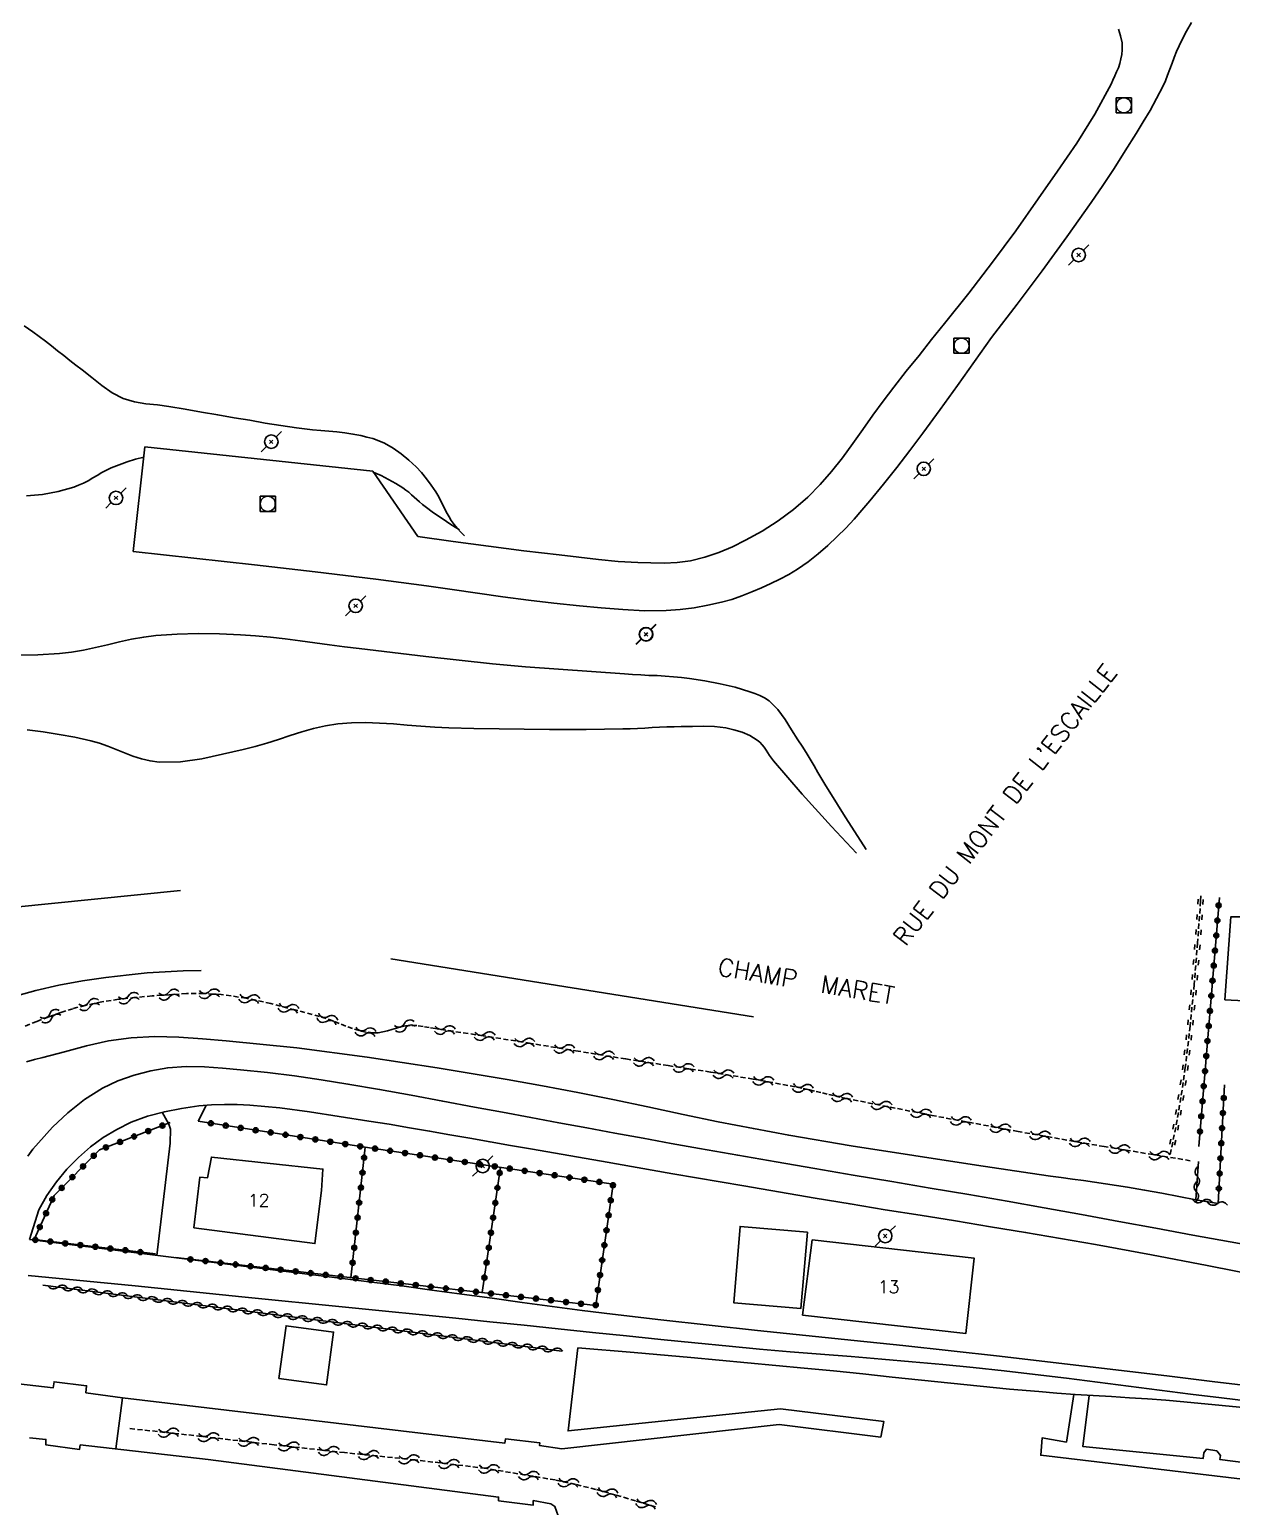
# Model space of a CAD drawing. Header units: millimetres. Extents: x 140000 to 141000, y 143000 to 144000.
# Drawn here: x 140325 to 140444.3, y 143385.6 to 143532.1 of the extents above; entities that cross this region are included whole.
import ezdxf
from ezdxf.enums import TextEntityAlignment as Align

# ---------------------------------------------------------------- set-up
doc = ezdxf.new("R2010")
doc.units = ezdxf.units.MM
doc.linetypes.add('DASHED', pattern=[0.75, 0.5, -0.25])
doc.layers.get('0').update_dxf_attribs({"linetype": 'CONTINUOUS'})
for name, color, linetype in [('W0008', 7, 'CONTINUOUS'), ('W0017', 7, 'CONTINUOUS'), ('W0101', 7, 'CONTINUOUS'), ('W0104', 1, 'CONTINUOUS'), ('W0211', 2, 'CONTINUOUS'), ('W0214', 2, 'CONTINUOUS'), ('W0220', 5, 'DASHED'), ('W0300', 7, 'CONTINUOUS'), ('W0310', 3, 'CONTINUOUS'), ('W0323', 7, 'CONTINUOUS'), ('W0420', 7, 'CONTINUOUS'), ('W0473', 7, 'CONTINUOUS'), ('W0500', 5, 'DASHED'), ('W0501', 5, 'DASHED'), ('W0510', 5, 'CONTINUOUS'), ('W0511', 5, 'CONTINUOUS'), ('W0989', 7, 'CONTINUOUS'), ('W0991', 7, 'CONTINUOUS')]:
    doc.layers.add(name, color=color, linetype=linetype)
doc.styles.get("Standard").update_dxf_attribs({"font": 'romans.shx', "width": 0.85})

# ---------------------------------------------------------------- blocks, each defined once
blk = doc.blocks.new('T473')
for p, q in [((-0.166667, 0.166667), (0.166667, -0.166667)), ((-0.166667, -0.166667), (0.166667, 0.166667)), ((0.500001, 0.500001), (1.000002, 1.000002)), ((-1.000002, -1.000002), (-0.500001, -0.500001))]:
    blk.add_line(p, q)
blk.add_ellipse((0, 0), major_axis=(0.471405, 0.471405), ratio=1, start_param=5.4977871438, end_param=11.780972451)
blk = doc.blocks.new('T420')
for p, q in [((0.75, 0.75), (-0.75, 0.75)), ((-0.75, 0.75), (-0.75, -0.75)), ((0.75, 0.75), (0.75, -0.75)), ((0.75, -0.75), (-0.75, -0.75))]:
    blk.add_line(p, q)
blk.add_ellipse((0, 0), major_axis=(-0.53, 0.53), ratio=1, start_param=3.926991, end_param=10.210176)
blk = doc.blocks.new('t323o')
at = {"color": 0, "linetype": 'Continuous'}
for radius in [0.25, 0.15]:
    blk.add_circle((0, 0), radius, dxfattribs=at)
blk = doc.blocks.new('t220o')
at = {"color": 0, "linetype": 'Continuous'}
for p, q in [((-0.25, 0.25), (0.25, 0.25)), ((-0.25, -0.25), (0.25, -0.25))]:
    blk.add_line(p, q, dxfattribs=at)
blk = doc.blocks.new('t310o')
at = {"color": 0, "linetype": 'Continuous'}
for centre, start, end in [((-0.5, 0.38), 216.8699, 323.1304), ((0.5, -0.37), 36.8699, 143.1303)]:
    blk.add_arc(centre, 0.625, start, end, dxfattribs=at)
blk = doc.blocks.new('t500o')
at = {"color": 0, "linetype": 'Continuous'}
for centre, start, end in [((-0.5, 0.625), 216.8699, 323.1301), ((0.5, -0.125), 36.8699, 143.1301), ((0.5, -0.625), 36.8699, 143.1301), ((-0.5, 0.125), 216.8699, 323.1301)]:
    blk.add_arc(centre, 0.625, start, end, dxfattribs=at)

msp = doc.modelspace()

# ---------------------------------------------------------------- linework, layer by layer
at = {"layer": 'W0008'}
for points in [[(140420.46, 143501.59), (140423, 143504.88), (140425.5, 143508.2), (140427.95, 143511.57), (140430.35, 143514.96), (140431.5, 143516.65), (140432.64, 143518.35), (140433.74, 143520.08), (140434.82, 143521.82), (140435.51, 143522.96), (140436.19, 143524.11), (140436.84, 143525.28), (140437.45, 143526.47), (140437.71, 143527.04), (140437.94, 143527.61), (140438.16, 143528.2), (140438.38, 143528.78), (140438.59, 143529.37), (140438.82, 143529.95), (140439.07, 143530.52), (140439.34, 143531.08), (140439.81, 143531.97), (140440.3, 143532.84)], [(140415.79, 143502.95), (140418.2, 143505.97), (140420.56, 143509.04), (140422.86, 143512.15), (140425.09, 143515.32), (140427.01, 143518.08), (140428.93, 143520.86), (140430.73, 143523.73), (140432.32, 143526.72), (140432.51, 143527.12), (140432.7, 143527.52), (140432.88, 143527.93), (140433.05, 143528.34), (140433.19, 143528.77), (140433.31, 143529.21), (140433.4, 143529.65), (140433.44, 143530.11), (140433.41, 143530.82), (140433.27, 143531.51), (140433.05, 143532.18)], [(140363.53, 143481.83), (140367.03, 143481.33), (140370.54, 143480.86), (140374.05, 143480.42), (140377.57, 143480.01), (140379.52, 143479.78), (140381.46, 143479.55), (140383.41, 143479.36), (140385.37, 143479.25), (140386.67, 143479.21), (140387.97, 143479.18), (140389.28, 143479.24), (140390.58, 143479.42), (140392.01, 143479.77), (140393.4, 143480.24), (140394.75, 143480.81), (140396.06, 143481.46), (140397.71, 143482.37), (140399.29, 143483.39), (140400.81, 143484.51), (140402.23, 143485.74), (140403.46, 143486.98), (140404.6, 143488.29), (140405.68, 143489.65), (140406.71, 143491.05), (140407.71, 143492.46), (140408.7, 143493.87), (140409.71, 143495.27), (140410.76, 143496.64), (140412.01, 143498.22), (140413.27, 143499.8), (140414.52, 143501.38), (140415.79, 143502.95)], [(140420.46, 143501.59), (140418.79, 143499.19), (140417.1, 143496.8), (140415.38, 143494.43), (140413.64, 143492.08), (140412.35, 143490.38), (140411.06, 143488.69), (140409.74, 143487.01), (140408.38, 143485.37), (140407.61, 143484.45), (140406.82, 143483.55), (140406.01, 143482.66), (140405.16, 143481.82), (140404.22, 143480.95), (140403.26, 143480.12), (140402.26, 143479.33), (140401.21, 143478.6), (140400.35, 143478.07), (140399.47, 143477.6), (140398.56, 143477.16), (140397.65, 143476.75), (140396.67, 143476.33), (140395.69, 143475.95), (140394.68, 143475.6), (140393.66, 143475.31), (140392.31, 143475.01), (140390.95, 143474.77), (140389.57, 143474.6), (140388.19, 143474.5), (140386.03, 143474.47), (140383.87, 143474.58), (140381.72, 143474.76), (140379.57, 143474.95), (140377.04, 143475.21), (140374.51, 143475.51), (140371.98, 143475.85), (140369.46, 143476.2), (140366.94, 143476.57), (140364.41, 143476.93), (140361.89, 143477.28), (140359.36, 143477.6), (140353.35, 143478.33), (140347.33, 143479.03), (140341.31, 143479.7), (140335.29, 143480.35)], [(140335.29, 143480.35), (140336.46, 143490.73)], [(140336.46, 143490.73), (140359.06, 143488.32)], [(140359.06, 143488.32), (140363.53, 143481.83)], [(140447.83, 143411.19), (140444.14, 143411.86), (140440.45, 143412.53), (140436.77, 143413.21), (140433.08, 143413.89), (140429.39, 143414.56), (140425.7, 143415.22), (140422.01, 143415.88), (140418.2, 143416.55), (140414.38, 143417.2), (140410.56, 143417.85), (140406.74, 143418.49), (140402.92, 143419.14), (140399.11, 143419.79), (140395.29, 143420.45), (140391.48, 143421.12), (140388.68, 143421.62), (140385.89, 143422.13), (140383.1, 143422.64), (140380.31, 143423.16), (140377.52, 143423.68), (140374.74, 143424.2), (140371.95, 143424.71), (140369.16, 143425.23), (140366.02, 143425.81), (140362.89, 143426.41), (140359.75, 143426.98), (140356.61, 143427.51), (140353.95, 143427.92), (140351.3, 143428.32), (140348.63, 143428.67), (140345.96, 143428.93), (140344.16, 143429.08), (140342.36, 143429.23), (140340.54, 143429.27), (140338.72, 143429.13), (140337.04, 143428.84), (140335.39, 143428.41), (140333.78, 143427.84), (140332.24, 143427.1), (140330.46, 143425.98), (140328.82, 143424.67), (140327.3, 143423.22), (140325.89, 143421.69), (140325.35, 143421.04), (140324.85, 143420.35)], [(140447.38, 143408.42), (140441.86, 143409.51), (140436.33, 143410.57), (140430.79, 143411.58), (140427.32, 143412.19), (140423.84, 143412.79), (140420.36, 143413.36), (140416.88, 143413.93), (140413.39, 143414.49), (140409.91, 143415.05), (140406.43, 143415.62), (140402.95, 143416.2), (140395.89, 143417.4), (140388.83, 143418.62), (140381.78, 143419.85), (140374.72, 143421.07), (140372.72, 143421.42), (140370.71, 143421.77), (140368.71, 143422.13), (140366.71, 143422.49), (140364.71, 143422.84), (140362.71, 143423.18), (140360.7, 143423.52), (140358.69, 143423.83), (140355.75, 143424.3), (140352.8, 143424.77), (140349.84, 143425.17), (140346.87, 143425.43), (140345.6, 143425.48), (140344.34, 143425.5), (140343.07, 143425.46), (140341.81, 143425.34), (140340.1, 143425.09), (140338.4, 143424.77), (140336.72, 143424.32), (140335.09, 143423.72), (140333.68, 143423.02), (140332.33, 143422.2), (140331.05, 143421.27), (140329.86, 143420.24), (140328.71, 143419.07), (140327.67, 143417.8), (140326.73, 143416.45), (140325.92, 143415.02)], [(140325.02, 143412.09), (140325.92, 143415.02)], [(140325.02, 143412.09), (140358.96, 143407.87)], [(140447.35, 143395.88), (140443.27, 143396.38), (140440.2, 143396.76), (140437.12, 143397.15), (140434.04, 143397.54), (140430.97, 143397.93), (140427.89, 143398.32), (140424.81, 143398.69), (140421.73, 143399.05), (140418.65, 143399.39), (140415.63, 143399.69), (140412.6, 143399.97), (140409.57, 143400.23), (140406.54, 143400.47), (140403.51, 143400.72), (140400.48, 143400.96), (140397.45, 143401.22), (140394.42, 143401.5), (140391.03, 143401.83), (140387.64, 143402.17), (140384.25, 143402.52), (140380.86, 143402.87), (140377.47, 143403.23), (140374.08, 143403.59), (140370.7, 143403.94), (140367.31, 143404.29), (140356.7, 143405.36), (140346.09, 143406.42), (140335.48, 143407.48), (140324.86, 143408.53)], [(140358.96, 143407.87), (140361.95, 143407.48), (140364.94, 143407.08), (140367.92, 143406.67), (140370.9, 143406.26), (140373.89, 143405.85), (140376.88, 143405.45), (140379.86, 143405.06), (140382.85, 143404.69), (140387.65, 143404.13), (140392.45, 143403.59), (140397.25, 143403.07), (140402.05, 143402.56), (140406.85, 143402.06), (140411.65, 143401.56), (140416.45, 143401.04), (140421.25, 143400.51), (140425.47, 143400.02), (140429.69, 143399.53), (140433.91, 143399.03), (140438.13, 143398.52), (140442.35, 143398.02), (140446.57, 143397.51)]]:
    msp.add_lwpolyline(points, dxfattribs=at)
at = {"layer": 'W0017'}
for points in [[(140337.64, 143410.52), (140338.96, 143421.64), (140339, 143423.03), (140338.84, 143423.54), (140338.18, 143424.73)], [(140342.55, 143425.4), (140341.75, 143423.82)]]:
    msp.add_lwpolyline(points, dxfattribs=at)
at = {"layer": 'W0101'}
for points in [[(140443.6, 143435.86), (140449.38, 143435.58), (140449.33, 143435.59), (140449.16, 143434.33), (140452.61, 143434.12), (140452.7, 143435.55), (140454.74, 143435.09), (140455.55, 143443.34), (140450.13, 143444.11), (140450.12, 143444.11), (140450.25, 143445.11), (140446.55, 143445.32), (140446.44, 143444.09), (140444.22, 143444.11)], [(140341.32, 143413.26), (140353.33, 143411.68), (140353.97, 143416.94), (140354.12, 143419.08), (140343.05, 143420.27), (140342.67, 143418.22), (140341.91, 143418.29)], [(140402.66, 143412.05), (140418.75, 143410.23), (140417.91, 143402.75), (140401.71, 143404.59)]]:
    msp.add_lwpolyline(points, close=True, dxfattribs=at)
at = {"layer": 'W0104'}
for points in [[(140402.2, 143412.82), (140395.52, 143413.39), (140394.88, 143405.82), (140401.55, 143405.25)], [(140349.76, 143398.29), (140354.48, 143397.66), (140355.18, 143402.91), (140350.46, 143403.54)]]:
    msp.add_lwpolyline(points, close=True, dxfattribs=at)
at = {"layer": 'W0211'}
for points in [[(140368.18, 143481.91), (140367.82, 143482.27), (140367.48, 143482.64), (140367.16, 143483.02), (140366.86, 143483.43), (140366.64, 143483.77), (140366.44, 143484.12), (140366.26, 143484.48), (140366.08, 143484.84), (140365.9, 143485.21), (140365.72, 143485.57), (140365.53, 143485.92), (140365.32, 143486.27), (140364.87, 143486.92), (140364.41, 143487.56), (140363.91, 143488.18), (140363.36, 143488.75), (140362.64, 143489.41), (140361.89, 143490.03), (140361.09, 143490.59), (140360.24, 143491.08), (140359.68, 143491.34), (140359.09, 143491.54), (140358.49, 143491.7), (140357.89, 143491.84), (140357.1, 143491.99), (140356.3, 143492.11), (140355.5, 143492.21), (140354.7, 143492.28), (140353.9, 143492.35), (140353.1, 143492.42), (140352.3, 143492.5), (140351.5, 143492.6), (140349.95, 143492.84), (140348.4, 143493.09), (140346.86, 143493.36), (140345.32, 143493.62), (140343.69, 143493.9), (140342.07, 143494.18), (140340.45, 143494.46), (140338.83, 143494.74), (140337.71, 143494.89), (140336.56, 143495.01), (140335.41, 143495.19), (140334.31, 143495.53), (140333.2, 143496.1), (140332.17, 143496.83), (140331.2, 143497.61), (140330.23, 143498.36), (140329.62, 143498.82), (140329.01, 143499.3), (140328.4, 143499.78), (140327.8, 143500.26), (140327.19, 143500.74), (140326.58, 143501.22), (140325.97, 143501.69), (140325.34, 143502.14), (140324.49, 143502.72)], [(140408.03, 143450.78), (140407.5, 143451.6), (140405.95, 143454.03), (140404.41, 143456.46), (140404.02, 143457.11), (140403.63, 143457.76), (140403.24, 143458.42), (140402.86, 143459.08), (140402.48, 143459.74), (140402.08, 143460.39), (140401.68, 143461.03), (140401.26, 143461.67), (140400.62, 143462.67), (140399.98, 143463.69), (140399.25, 143464.66), (140398.39, 143465.52), (140397.95, 143465.83), (140397.48, 143466.07), (140396.98, 143466.27), (140396.49, 143466.44), (140395.02, 143466.89), (140393.53, 143467.23), (140392.02, 143467.51), (140390.51, 143467.74), (140389.7, 143467.84), (140388.9, 143467.92), (140388.09, 143467.98), (140387.28, 143468.03), (140386.47, 143468.06), (140385.66, 143468.1), (140384.85, 143468.15), (140384.04, 143468.2), (140380.77, 143468.44), (140377.5, 143468.67), (140374.22, 143468.92), (140370.96, 143469.2), (140367.65, 143469.55), (140364.34, 143469.93), (140361.03, 143470.32), (140357.73, 143470.71), (140356.26, 143470.89), (140354.79, 143471.09), (140353.32, 143471.29), (140351.85, 143471.49), (140350.38, 143471.68), (140348.91, 143471.85), (140347.44, 143471.99), (140345.96, 143472.09), (140343.86, 143472.18), (140341.75, 143472.21), (140339.65, 143472.16), (140337.55, 143472.01), (140336.34, 143471.85), (140335.14, 143471.64), (140333.95, 143471.38), (140332.76, 143471.1), (140331.57, 143470.83), (140330.38, 143470.57), (140329.18, 143470.36), (140327.97, 143470.22), (140325.83, 143470.09), (140323.68, 143470.07)], [(140342.05, 143438.77), (140340.26, 143438.74), (140338.48, 143438.66), (140336.69, 143438.54), (140334.91, 143438.36), (140332.57, 143438.08), (140330.25, 143437.74), (140327.93, 143437.32), (140325.63, 143436.8), (140323.25, 143436.12)], [(140324.7, 143429.71), (140325.51, 143429.94), (140326.33, 143430.15), (140328.49, 143430.72), (140330.66, 143431.29), (140332.85, 143431.79), (140335.08, 143432.11), (140337.44, 143432.23), (140339.81, 143432.17), (140342.17, 143432), (140344.51, 143431.81), (140351.52, 143431.1), (140358.5, 143430.17), (140365.45, 143429.11), (140372.39, 143427.97), (140375.9, 143427.35), (140379.4, 143426.68), (140382.89, 143425.97), (140386.37, 143425.24), (140389.86, 143424.5), (140393.34, 143423.78), (140396.84, 143423.09), (140400.34, 143422.44), (140406.54, 143421.39), (140412.76, 143420.41), (140418.98, 143419.48), (140425.2, 143418.55), (140426.3, 143418.38), (140427.39, 143418.23), (140428.49, 143418.08), (140429.58, 143417.93), (140430.68, 143417.78), (140431.77, 143417.62), (140432.86, 143417.45), (140433.96, 143417.28), (140435.65, 143416.99), (140437.35, 143416.68), (140439.04, 143416.36), (140440.73, 143416.02)]]:
    msp.add_lwpolyline(points, dxfattribs=at)
at = {"layer": 'W0214'}
for points in [[(140336.35, 143489.71), (140335.52, 143489.49), (140334.71, 143489.23), (140333.9, 143488.95), (140333.11, 143488.63), (140332.64, 143488.41), (140332.18, 143488.17), (140331.72, 143487.9), (140331.28, 143487.64), (140330.83, 143487.37), (140330.36, 143487.13), (140329.88, 143486.91), (140329.39, 143486.73), (140327.86, 143486.31), (140326.3, 143486.01), (140324.72, 143485.86)], [(140367.67, 143482.5), (140366.8, 143483.04), (140365.95, 143483.61), (140365.11, 143484.19), (140364.28, 143484.8), (140364, 143485.02), (140363.72, 143485.26), (140363.45, 143485.5), (140363.18, 143485.74), (140362.91, 143485.98), (140362.64, 143486.22), (140362.35, 143486.44), (140362.05, 143486.65), (140361.35, 143487.1), (140360.63, 143487.5), (140359.89, 143487.87), (140359.12, 143488.2)], [(140324.76, 143462.66), (140326.35, 143462.44), (140327.94, 143462.19), (140329.52, 143461.91), (140331.09, 143461.56), (140331.95, 143461.32), (140332.78, 143461.02), (140333.6, 143460.7), (140334.42, 143460.37), (140335.26, 143460.05), (140336.11, 143459.78), (140336.98, 143459.57), (140337.88, 143459.45), (140340, 143459.47), (140342.11, 143459.79), (140344.17, 143460.25), (140346.21, 143460.71), (140347.39, 143460.99), (140348.55, 143461.33), (140349.71, 143461.7), (140350.86, 143462.08), (140352.02, 143462.45), (140353.19, 143462.78), (140354.39, 143463.05), (140355.59, 143463.24), (140356.97, 143463.35), (140358.36, 143463.37), (140359.74, 143463.33), (140361.12, 143463.24), (140362.48, 143463.13), (140363.85, 143463.01), (140365.22, 143462.91), (140366.6, 143462.86), (140369.1, 143462.8), (140371.6, 143462.75), (140374.1, 143462.72), (140376.6, 143462.7), (140378.42, 143462.69), (140380.24, 143462.69), (140382.06, 143462.71), (140383.88, 143462.74), (140384.61, 143462.76), (140385.33, 143462.79), (140386.06, 143462.83), (140386.78, 143462.87), (140387.51, 143462.91), (140388.23, 143462.94), (140388.96, 143462.96), (140389.68, 143462.97), (140390.78, 143463), (140391.88, 143463.03), (140392.99, 143463), (140394.09, 143462.85), (140394.9, 143462.67), (140395.71, 143462.43), (140396.49, 143462.09), (140397.22, 143461.64), (140397.47, 143461.42), (140397.7, 143461.18), (140397.9, 143460.92), (140398.09, 143460.64), (140398.26, 143460.37), (140398.43, 143460.1), (140398.62, 143459.83), (140398.82, 143459.57), (140401.67, 143456.28), (140404.59, 143453.05), (140407.07, 143450.43)]]:
    msp.add_lwpolyline(points, dxfattribs=at)
at = {"layer": 'W0220'}
msp.add_lwpolyline([(140441.24, 143446.19), (140441.21, 143445.67), (140440.91, 143441.53), (140440.57, 143437.39), (140440.17, 143433.26), (140439.69, 143429.14), (140439.37, 143426.91), (140439.01, 143424.69), (140438.6, 143422.49), (140438.13, 143420.29)], dxfattribs=at)
at = {"layer": 'W0300'}
for points in [[(140264.14, 143439.08), (140340, 143446.71)], [(140360.86, 143439.95), (140396.84, 143434.17)]]:
    msp.add_lwpolyline(points, dxfattribs=at)
at = {"layer": 'W0310'}
for points in [[(140442.94, 143415.65), (140440.73, 143416.02), (140440.99, 143419.83)], [(140377.82, 143401.02), (140326.33, 143407.57)]]:
    msp.add_lwpolyline(points, dxfattribs=at)
at = {"layer": 'W0323'}
for points in [[(140443.07, 143446.03), (140441.03, 143421.32)], [(140443.57, 143427.43), (140442.94, 143415.65)], [(140337.5, 143410.67), (140325.46, 143412.08), (140327.46, 143416.47), (140331.95, 143420.98), (140338.98, 143423.69)], [(140341.75, 143423.82), (140358.33, 143421.25), (140382.92, 143417.59), (140381.19, 143405.56), (140356.79, 143408.31), (140339.49, 143410.3)], [(140356.9, 143408.3), (140358.33, 143421.25)], [(140369.93, 143406.83), (140371.74, 143419.26)]]:
    msp.add_lwpolyline(points, dxfattribs=at)
at = {"layer": 'W0500'}
msp.add_lwpolyline([(140387.13, 143385.57), (140385.15, 143386.16), (140383.18, 143386.74), (140381.19, 143387.3), (140379.19, 143387.8), (140377.17, 143388.24), (140370.24, 143389.39), (140363.26, 143390.23), (140356.27, 143390.95), (140349.3, 143391.72), (140345.68, 143392.14), (140342.07, 143392.56), (140338.45, 143392.96), (140334.83, 143393.35)], dxfattribs=at)
at = {"layer": 'W0501'}
msp.add_lwpolyline([(140440.19, 143419.91), (140431.64, 143421.31), (140423.1, 143422.8), (140414.58, 143424.4), (140406.07, 143426.08), (140405.44, 143426.22), (140404.8, 143426.37), (140404.17, 143426.52), (140403.54, 143426.67), (140402.9, 143426.82), (140402.27, 143426.97), (140401.63, 143427.12), (140400.99, 143427.25), (140396.8, 143428.01), (140392.59, 143428.7), (140388.38, 143429.34), (140384.16, 143430.01), (140379.45, 143430.77), (140374.74, 143431.55), (140370.03, 143432.3), (140365.3, 143433.01), (140364.68, 143433.11), (140364.06, 143433.22), (140363.43, 143433.31), (140362.79, 143433.33), (140362.32, 143433.28), (140361.86, 143433.19), (140361.41, 143433.06), (140360.97, 143432.92), (140360.52, 143432.79), (140360.06, 143432.68), (140359.59, 143432.61), (140359.12, 143432.6), (140358.42, 143432.67), (140357.72, 143432.82), (140357.05, 143433.03), (140356.39, 143433.27), (140355.75, 143433.52), (140355.1, 143433.78), (140354.45, 143434.01), (140353.79, 143434.21), (140351.37, 143434.86), (140348.95, 143435.5), (140346.49, 143436.04), (140344.01, 143436.4), (140342.3, 143436.5), (140340.59, 143436.48), (140338.88, 143436.38), (140337.18, 143436.25), (140335.52, 143436.1), (140333.85, 143435.92), (140332.19, 143435.66), (140330.54, 143435.32), (140329.32, 143434.99), (140328.11, 143434.61), (140326.91, 143434.18), (140325.73, 143433.72), (140324.55, 143433.26)], dxfattribs=at)
at = {"layer": 'W0510'}
msp.add_lwpolyline([(140447.16, 143395.27), (140439.55, 143396), (140437.75, 143396.15), (140435.95, 143396.28), (140434.16, 143396.4), (140432.36, 143396.51), (140430.56, 143396.62), (140428.76, 143396.73), (140426.96, 143396.86), (140425.17, 143397), (140422.25, 143397.26), (140419.33, 143397.54), (140416.42, 143397.84), (140413.51, 143398.14), (140410.6, 143398.45), (140407.68, 143398.76), (140404.77, 143399.06), (140401.86, 143399.34), (140396.25, 143399.87), (140390.63, 143400.38), (140385.02, 143400.88), (140379.4, 143401.36)], dxfattribs=at)
at = {"layer": 'W0511'}
for points in [[(140379.4, 143401.36), (140378.45, 143393.1), (140399.53, 143395.29), (140409.78, 143394.02), (140409.47, 143392.49), (140399.38, 143393.74), (140377.84, 143391.31), (140375.6, 143391.66), (140375.65, 143391.91), (140372.23, 143392.3), (140372.18, 143391.9), (140334.22, 143396.4), (140330.6, 143396.89), (140330.67, 143397.59), (140327.44, 143397.98), (140327.35, 143397.36), (140323.04, 143397.86)], [(140428.64, 143396.73), (140427.9, 143391.99), (140425.48, 143392.4), (140425.34, 143390.69), (140454.27, 143387.25), (140454.5, 143388.92), (140452.16, 143389.14), (140452.16, 143389.76), (140451.77, 143390.08), (140450.98, 143390.27), (140450.44, 143389.91), (140450.35, 143389.33), (140443.11, 143390.27), (140443.19, 143390.67), (140442.81, 143391.14), (140441.8, 143391.28), (140441.53, 143390.94), (140441.46, 143390.36), (140429.54, 143391.55), (140430.15, 143396.63)], [(140334.22, 143396.4), (140333.58, 143391.31)], [(140325, 143392.43), (140326.64, 143392.26), (140326.62, 143391.73), (140329.98, 143391.27), (140330.05, 143391.71), (140342.72, 143390.27), (140371.55, 143386.53), (140371.56, 143386.17), (140374.97, 143385.73), (140374.99, 143386.19), (140376.75, 143385.87), (140377.14, 143385.61), (140377.46, 143384.67), (140376.84, 143379.64), (140376.35, 143376.3)]]:
    msp.add_lwpolyline(points, dxfattribs=at)

# ---------------------------------------------------------------- block references
at = {"layer": 'W0220'}
for p, rotation in [((140441.2, 143445.58), 265.917916157784), ((140441.09, 143444.08), 265.917916157784), ((140440.99, 143442.58), 265.917916157784), ((140440.88, 143441.09), 265.3213729072554), ((140440.75, 143439.59), 265.3213729072554), ((140440.63, 143438.1), 265.3213729072554), ((140440.5, 143436.6), 264.4497177085885), ((140440.35, 143435.11), 264.4497177085885), ((140440.21, 143433.62), 264.4497177085885), ((140440.04, 143432.13), 263.3030676330298), ((140439.86, 143430.64), 263.3030676330298), ((140439.69, 143429.15), 263.3030676330298), ((140439.48, 143427.66), 262.0150711626316), ((140439.25, 143426.18), 260.699612334187), ((140439.01, 143424.7), 260.699612334187), ((140438.74, 143423.23), 259.3841520512316), ((140438.44, 143421.75), 258.0686903133645)]:
    msp.add_blockref('t220o', p, dxfattribs=dict(at, rotation=rotation))
at = {"layer": 'W0310'}
for p, rotation in [((140440.89, 143418.33), 86.04913366151408), ((140440.79, 143416.84), 86.04913366151408), ((140441.4, 143415.91), 170.4327482708565), ((140442.88, 143415.66), 170.4327482708565), ((140327.82, 143407.38), 172.759984271943), ((140329.3, 143407.19), 172.759984271943), ((140330.79, 143407), 172.759984271943), ((140332.28, 143406.81), 172.759984271943), ((140333.77, 143406.62), 172.759984271943), ((140335.26, 143406.43), 172.759984271943), ((140336.74, 143406.24), 172.759984271943), ((140338.23, 143406.05), 172.759984271943), ((140339.72, 143405.86), 172.759984271943), ((140341.21, 143405.67), 172.759984271943), ((140342.7, 143405.49), 172.759984271943), ((140344.18, 143405.3), 172.759984271943), ((140345.67, 143405.11), 172.759984271943), ((140347.16, 143404.92), 172.759984271943), ((140348.65, 143404.73), 172.759984271943), ((140350.14, 143404.54), 172.759984271943), ((140351.62, 143404.35), 172.759984271943), ((140353.11, 143404.16), 172.759984271943), ((140354.6, 143403.97), 172.759984271943), ((140356.09, 143403.78), 172.759984271943), ((140357.58, 143403.6), 172.759984271943), ((140359.06, 143403.41), 172.759984271943), ((140360.55, 143403.22), 172.759984271943), ((140362.04, 143403.03), 172.759984271943), ((140363.53, 143402.84), 172.759984271943), ((140365.02, 143402.65), 172.759984271943), ((140366.51, 143402.46), 172.759984271943), ((140367.99, 143402.27), 172.759984271943), ((140369.48, 143402.08), 172.759984271943), ((140370.97, 143401.89), 172.759984271943), ((140372.46, 143401.7), 172.759984271943), ((140373.95, 143401.52), 172.759984271943), ((140375.43, 143401.33), 172.759984271943), ((140376.92, 143401.14), 172.759984271943)]:
    msp.add_blockref('t310o', p, dxfattribs=dict(at, rotation=rotation))
at = {"layer": 'W0323'}
for p, rotation in [((140443, 143445.24), 265.2786626434844), ((140442.88, 143443.74), 265.2786626434844), ((140442.76, 143442.25), 265.2786626434844), ((140442.63, 143440.75), 265.2786626434844), ((140442.51, 143439.26), 265.2786626434844), ((140442.39, 143437.76), 265.2786626434844), ((140442.26, 143436.27), 265.2786626434844), ((140442.14, 143434.77), 265.2786626434844), ((140442.02, 143433.28), 265.2786626434844), ((140441.89, 143431.78), 265.2786626434844), ((140441.77, 143430.29), 265.2786626434844), ((140441.65, 143428.79), 265.2786626434844), ((140441.52, 143427.3), 265.2786626434844), ((140441.4, 143425.8), 265.2786626434844), ((140443.5, 143426.13), 266.9489278560431), ((140441.28, 143424.31), 265.2786626434844), ((140443.42, 143424.64), 266.9489278560431), ((140336.79, 143422.85), 21.08230065481108), ((140338.19, 143423.39), 21.08230065481108), ((140343, 143423.62), 351.2164501026565), ((140344.48, 143423.39), 351.2164501026565), ((140345.96, 143423.16), 351.2164501026565), ((140347.44, 143422.93), 351.2164501026565), ((140348.93, 143422.71), 351.2164501026565), ((140441.15, 143422.81), 265.2786626434844), ((140443.34, 143423.14), 266.9489278560431), ((140332.59, 143421.23), 21.08230065481108), ((140333.99, 143421.77), 21.08230065481108), ((140335.39, 143422.31), 21.08230065481108), ((140350.41, 143422.48), 351.2164501026565), ((140351.89, 143422.25), 351.2164501026565), ((140353.37, 143422.02), 351.2164501026565), ((140354.85, 143421.79), 351.2164501026565), ((140356.34, 143421.56), 351.2164501026565), ((140357.82, 143421.33), 351.2164501026565), ((140443.26, 143421.64), 266.9489278560431), ((140331.38, 143420.4), 45.1526188075859), ((140358.21, 143420.22), 83.72436165604827), ((140359.3, 143421.11), 351.5357914968494), ((140360.79, 143420.89), 351.5357914968494), ((140362.27, 143420.67), 351.5357914968494), ((140363.75, 143420.45), 351.5357914968494), ((140365.24, 143420.22), 351.5357914968494), ((140366.72, 143420), 351.5357914968494), ((140368.2, 143419.78), 351.5357914968494), ((140443.18, 143420.14), 266.9489278560431), ((140329.26, 143418.28), 45.1526188075859), ((140330.32, 143419.34), 45.1526188075859), ((140358.05, 143418.73), 83.72436165604827), ((140369.69, 143419.56), 351.5357914968494), ((140371.17, 143419.34), 351.5357914968494), ((140371.66, 143418.7), 81.70605210852472), ((140372.66, 143419.12), 351.5357914968494), ((140374.14, 143418.9), 351.5357914968494), ((140375.62, 143418.68), 351.5357914968494), ((140377.11, 143418.46), 351.5357914968494), ((140378.59, 143418.24), 351.5357914968494), ((140443.1, 143418.64), 266.9489278560431), ((140328.2, 143417.21), 45.1526188075859), ((140357.89, 143417.24), 83.72436165604827), ((140371.44, 143417.22), 81.70605210852472), ((140380.07, 143418.02), 351.5357914968494), ((140381.56, 143417.8), 351.5357914968494), ((140382.9, 143417.47), 261.8305841396019), ((140443.02, 143417.15), 266.9489278560431), ((140327.27, 143416.06), 65.51207609730466), ((140357.72, 143415.75), 83.72436165604827), ((140371.23, 143415.73), 81.70605210852472), ((140382.68, 143415.98), 261.8305841396019), ((140326.65, 143414.69), 65.51207609730466), ((140357.56, 143414.26), 83.72436165604827), ((140371.01, 143414.25), 81.70605210852472), ((140382.47, 143414.5), 261.8305841396019), ((140326.03, 143413.33), 65.51207609730466), ((140357.39, 143412.77), 83.72436165604827), ((140370.79, 143412.76), 81.70605210852472), ((140382.26, 143413.01), 261.8305841396019), ((140325.58, 143412.06), 173.3441594866759), ((140327.07, 143411.89), 173.3441594866759), ((140328.56, 143411.71), 173.3441594866759), ((140330.05, 143411.54), 173.3441594866759), ((140331.54, 143411.37), 173.3441594866759), ((140333.03, 143411.19), 173.3441594866759), ((140334.52, 143411.02), 173.3441594866759), ((140357.23, 143411.28), 83.72436165604827), ((140370.58, 143411.28), 81.70605210852472), ((140382.05, 143411.53), 261.8305841396019), ((140336.01, 143410.84), 173.3441594866759), ((140340.98, 143410.12), 173.4487261875386), ((140342.47, 143409.95), 173.4487261875386), ((140343.96, 143409.78), 173.4487261875386), ((140345.45, 143409.61), 173.4487261875386), ((140357.07, 143409.79), 83.72436165604827), ((140370.36, 143409.8), 81.70605210852472), ((140381.83, 143410.04), 261.8305841396019), ((140346.94, 143409.44), 173.4487261875386), ((140348.43, 143409.27), 173.4487261875386), ((140349.92, 143409.1), 173.4487261875386), ((140351.41, 143408.93), 173.4487261875386), ((140352.9, 143408.75), 173.4487261875386), ((140354.39, 143408.58), 173.4487261875386), ((140355.88, 143408.41), 173.4487261875386), ((140357.37, 143408.24), 173.56625474005), ((140358.86, 143408.07), 173.56625474005), ((140370.14, 143408.31), 81.70605210852472), ((140381.62, 143408.56), 261.8305841396019), ((140360.35, 143407.91), 173.56625474005), ((140361.84, 143407.74), 173.56625474005), ((140363.33, 143407.57), 173.56625474005), ((140364.83, 143407.4), 173.56625474005), ((140366.32, 143407.23), 173.56625474005), ((140367.81, 143407.07), 173.56625474005), ((140369.3, 143406.9), 173.56625474005), ((140370.79, 143406.73), 173.56625474005), ((140372.28, 143406.56), 173.56625474005), ((140381.41, 143407.08), 261.8305841396019), ((140373.77, 143406.39), 173.56625474005), ((140375.26, 143406.23), 173.56625474005), ((140376.75, 143406.06), 173.56625474005), ((140378.24, 143405.89), 173.56625474005), ((140379.73, 143405.72), 173.56625474005), ((140381.19, 143405.59), 261.8305841396019)]:
    msp.add_blockref('t323o', p, dxfattribs=dict(at, rotation=rotation))
at = {"layer": 'W0420'}
for p in [(140433.59, 143524.61), (140417.49, 143500.76), (140348.65, 143485.07)]:
    msp.add_blockref('T420', p, dxfattribs=at)
at = {"layer": 'W0473'}
for p in [(140429.11, 143509.76), (140349, 143491.24), (140413.74, 143488.55), (140333.59, 143485.66), (140357.37, 143474.96), (140386.17, 143472.15), (140386.2, 143472.12), (140369.98, 143419.38), (140409.92, 143412.44)]:
    msp.add_blockref('T473', p, dxfattribs=at)
at = {"layer": 'W0500'}
for p, rotation in [((140338.8, 143392.92), 173.6384197174211), ((140342.78, 143392.48), 173.4700555541934), ((140346.75, 143392.02), 173.301693077524), ((140350.73, 143391.56), 173.7215758571647), ((140354.7, 143391.12), 173.7215758571647), ((140358.68, 143390.7), 174.1266241622042), ((140362.66, 143390.29), 174.1266241622042), ((140366.63, 143389.82), 173.0828036245937), ((140370.6, 143389.33), 170.5939845593253), ((140374.55, 143388.67), 170.5939845593253), ((140378.48, 143387.96), 167.888264038273), ((140382.36, 143386.97), 164.373667349662), ((140386.2, 143385.85), 163.4516867859103)]:
    msp.add_blockref('t500o', p, dxfattribs=dict(at, rotation=rotation))
at = {"layer": 'W0501'}
for p, rotation in [((140334.87, 143436.03), 186.3562056470508), ((140338.86, 143436.38), 184.3878034288254), ((140342.86, 143436.47), 176.670129153103), ((140346.82, 143435.97), 167.4931757798244), ((140327.1, 143434.25), 199.7163735259738), ((140330.93, 143435.4), 191.7387138908111), ((140350.71, 143435.03), 165.2239153381729), ((140354.56, 143433.97), 160.2024436994151), ((140358.35, 143432.69), 167.8169687722894), ((140362.26, 143433.27), 191.6911415626917), ((140366.22, 143432.87), 171.4845209547776), ((140370.17, 143432.27), 170.9351821995186), ((140374.12, 143431.64), 170.9351821995186), ((140378.07, 143431), 170.6867072706977), ((140382.02, 143430.35), 170.7391361026252), ((140385.97, 143429.72), 171.072551316126), ((140389.92, 143429.11), 171.2776866600406), ((140393.87, 143428.49), 170.7964832192273), ((140397.82, 143427.83), 169.6293429817755), ((140401.75, 143427.09), 167.4269698644802), ((140405.64, 143426.18), 167.9592258069999), ((140409.56, 143425.39), 168.7601374949817), ((140413.49, 143424.61), 168.7601374949817), ((140417.42, 143423.86), 169.4188544991781), ((140421.35, 143423.13), 169.4188544991781), ((140425.29, 143422.42), 170.077571603093), ((140429.23, 143421.73), 170.077571603093), ((140433.17, 143421.06), 170.7362888069642), ((140437.12, 143420.42), 170.7362888069642)]:
    msp.add_blockref('t500o', p, dxfattribs=dict(at, rotation=rotation))

# ---------------------------------------------------------------- texts
at = {"layer": 'W0989'}
for s, rotation, p in [("RUE DU MONT DE L'ESCAILLE   ", 52.2592, (140411.94, 143441.08)), ('CHAMP  MARET   ', 350.5077, (140393.21, 143438.32))]:
    msp.add_text(s, height=1.75, rotation=rotation, dxfattribs=at).set_placement(p)
at = {"layer": 'W0991'}
for s, p in [('12', (140347.75, 143415.98)), ('13', (140410.25, 143407.4))]:
    msp.add_text(s, height=1.25, dxfattribs=at).set_placement(p, align=Align.MIDDLE_CENTER)

doc.saveas('drawing.dxf')
